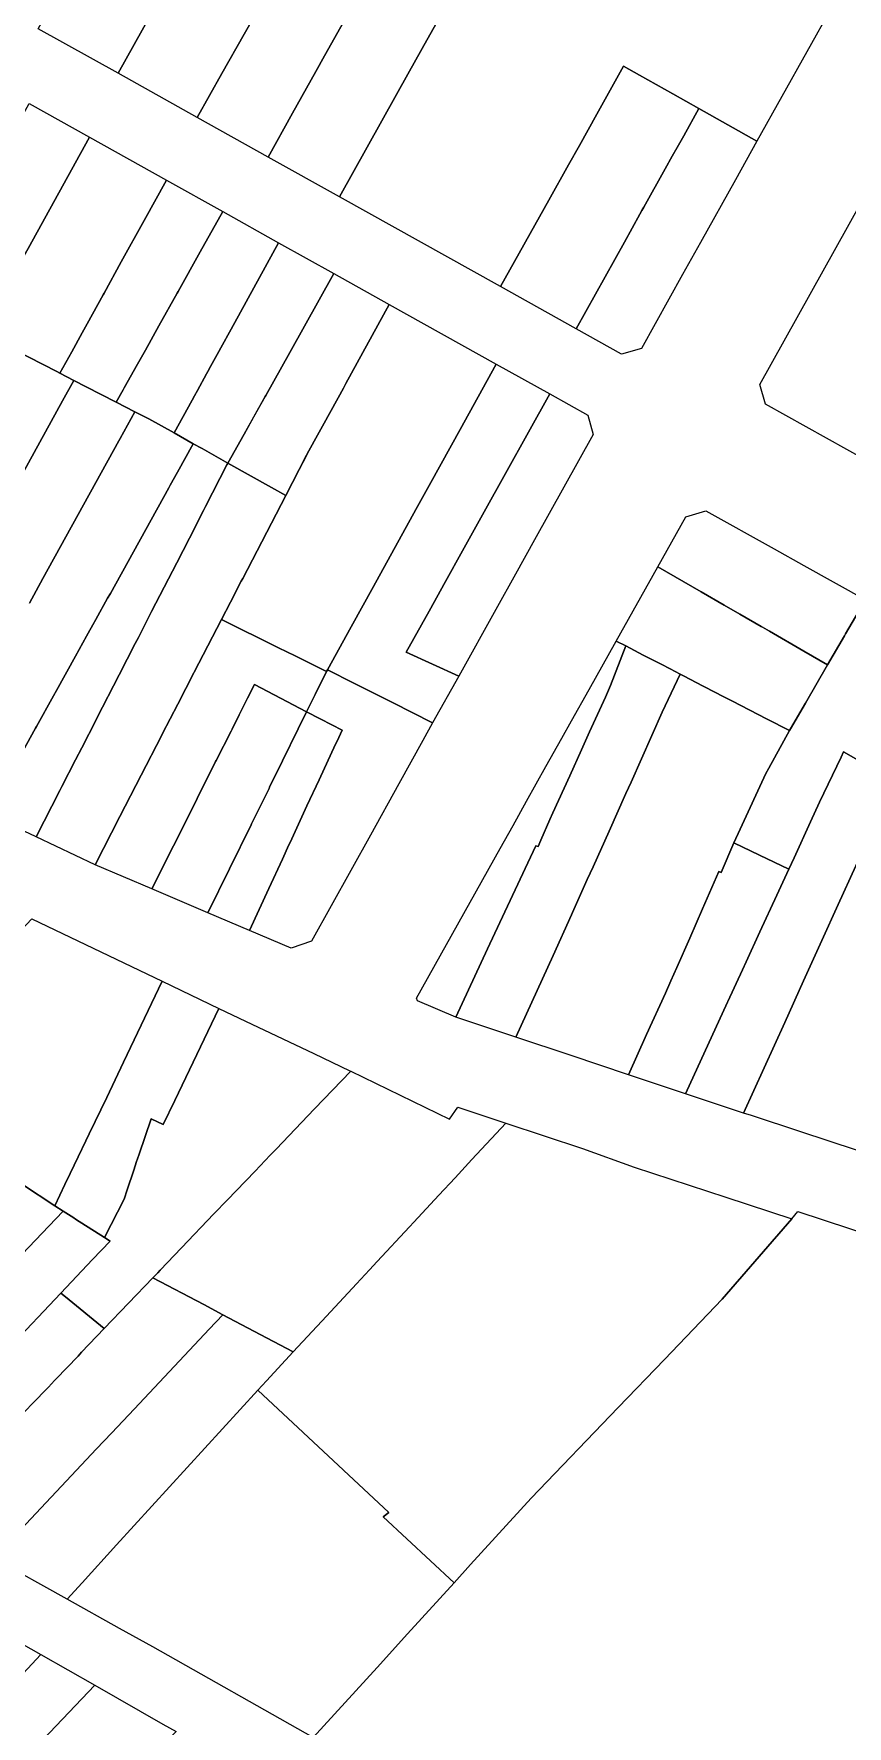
# Model space of a CAD drawing. Header units: metres. Extents: x 3 to 1005126, y 39 to 4383651.
# Drawn here: x 491120.8 to 491200.4, y 4371029.9 to 4371195.5 of the extents above; entities that cross this region are included whole.
import ezdxf

# ---------------------------------------------------------------- set-up
doc = ezdxf.new("R2010")
doc.units = ezdxf.units.M
doc.header["$MEASUREMENT"] = 0
doc.layers.add('TM_Llucmajor', color=7, linetype='Continuous')

msp = doc.modelspace()

# ---------------------------------------------------------------- linework, layer by layer
at = {"layer": 'TM_Llucmajor', "linetype": 'Continuous', "flags": 128}
for points in [[(491129.06, 4371191.6), (491121.25, 4371195.96), (491125.87, 4371204.26), (491127.78, 4371207.7), (491133.22, 4371217.48), (491141.08, 4371213.14), (491139.44, 4371210.2), (491136.74, 4371205.36), (491135.45, 4371203.06), (491133.69, 4371199.9), (491133.62, 4371199.78), (491129.06, 4371191.6)], [(491136.79, 4371187.29), (491129.06, 4371191.6), (491133.62, 4371199.78), (491133.69, 4371199.9), (491135.45, 4371203.06), (491136.74, 4371205.36), (491139.44, 4371210.2), (491141.08, 4371213.14), (491141.53, 4371212.89), (491148.95, 4371208.79), (491148, 4371207.11), (491147.28, 4371205.83), (491144.54, 4371201), (491143.25, 4371198.71), (491142.43, 4371197.26), (491141.4, 4371195.44), (491139.21, 4371191.58), (491136.79, 4371187.29)], [(491166.48, 4371170.73), (491150.72, 4371179.52), (491157.57, 4371191.8), (491159.27, 4371194.85), (491160.98, 4371197.91), (491162.77, 4371201.12), (491168.31, 4371197.99), (491172.77, 4371206.11), (491173.98, 4371208.3), (491175.46, 4371210.99), (491177.88, 4371209.65), (491187.29, 4371204.46), (491190.66, 4371202.61), (491198.87, 4371198.08), (491191.56, 4371184.96), (491185.88, 4371188.15), (491183.34, 4371189.58), (491180.06, 4371191.42), (491178.51, 4371192.29), (491175.9, 4371187.61), (491174.19, 4371184.54), (491173.12, 4371182.63), (491171.21, 4371179.2), (491166.48, 4371170.73)], [(491143.74, 4371183.41), (491136.79, 4371187.29), (491139.21, 4371191.58), (491141.4, 4371195.44), (491142.43, 4371197.26), (491143.25, 4371198.71), (491144.54, 4371201), (491147.28, 4371205.83), (491148, 4371207.11), (491148.95, 4371208.79), (491149.65, 4371208.4), (491150.75, 4371207.79), (491152.43, 4371206.86), (491155.78, 4371205), (491154.62, 4371202.92), (491153.42, 4371200.77), (491152.94, 4371199.9), (491152.32, 4371198.79), (491149.26, 4371193.3), (491148.41, 4371191.78), (491146.14, 4371187.71), (491143.74, 4371183.41)], [(491150.72, 4371179.52), (491143.74, 4371183.41), (491146.14, 4371187.71), (491148.41, 4371191.78), (491149.26, 4371193.3), (491152.32, 4371198.79), (491152.94, 4371199.9), (491153.42, 4371200.77), (491154.62, 4371202.92), (491155.78, 4371205), (491158.48, 4371203.5), (491162.77, 4371201.12), (491160.98, 4371197.91), (491159.27, 4371194.85), (491157.57, 4371191.8), (491150.72, 4371179.52)], [(491173.86, 4371166.61), (491166.48, 4371170.73), (491171.21, 4371179.2), (491173.12, 4371182.63), (491174.19, 4371184.54), (491175.9, 4371187.61), (491178.51, 4371192.29), (491180.06, 4371191.42), (491183.34, 4371189.58), (491185.88, 4371188.15), (491184.39, 4371185.49), (491183.76, 4371184.35), (491183.27, 4371183.49), (491182.59, 4371182.26), (491180.5, 4371178.51), (491180.31, 4371178.18), (491180.1, 4371177.81), (491178.59, 4371175.09), (491173.86, 4371166.61)], [(491113.33, 4371167.47), (491109.76, 4371169.43), (491110.14, 4371170.12), (491111.37, 4371172.34), (491114.35, 4371177.74), (491115.88, 4371180.5), (491120.37, 4371188.64), (491126.28, 4371185.35), (491120.26, 4371174.47), (491120.13, 4371174.24), (491118.58, 4371171.44), (491118.48, 4371171.25), (491117.01, 4371168.6), (491115.68, 4371166.2), (491115.23, 4371166.43), (491114.21, 4371166.99), (491113.33, 4371167.47)], [(491184.28, 4371171.91), (491180.25, 4371164.69), (491178.32, 4371164.12), (491173.86, 4371166.61), (491178.59, 4371175.09), (491180.1, 4371177.81), (491180.31, 4371178.18), (491180.5, 4371178.51), (491182.59, 4371182.26), (491183.27, 4371183.49), (491183.76, 4371184.35), (491184.39, 4371185.49), (491185.88, 4371188.15), (491191.56, 4371184.96), (491189.45, 4371181.18), (491186.03, 4371175.04), (491184.28, 4371171.91)], [(491118.27, 4371164.87), (491115.68, 4371166.2), (491117.01, 4371168.6), (491118.48, 4371171.25), (491118.58, 4371171.44), (491120.13, 4371174.24), (491120.26, 4371174.47), (491126.28, 4371185.35), (491133.79, 4371181.16), (491131.61, 4371177.21), (491129.37, 4371173.14), (491127.69, 4371170.08), (491127.61, 4371169.93), (491126.04, 4371167.09), (491125.55, 4371166.2), (491124.54, 4371164.35), (491124.26, 4371163.84), (491123.38, 4371162.25), (491123.08, 4371162.41), (491118.94, 4371164.53), (491118.27, 4371164.87)], [(491124.75, 4371161.55), (491123.38, 4371162.25), (491124.26, 4371163.84), (491124.54, 4371164.35), (491125.55, 4371166.2), (491126.04, 4371167.09), (491127.61, 4371169.93), (491127.69, 4371170.08), (491129.37, 4371173.14), (491131.61, 4371177.21), (491133.79, 4371181.16), (491139.31, 4371178.08), (491137.11, 4371174.14), (491134.94, 4371170.25), (491134.84, 4371170.08), (491133.06, 4371166.89), (491131.74, 4371164.52), (491130.98, 4371163.15), (491129.67, 4371160.82), (491129.56, 4371160.62), (491128.89, 4371159.42), (491125.95, 4371160.93), (491124.75, 4371161.55)], [(491130.7, 4371158.49), (491128.89, 4371159.42), (491129.56, 4371160.62), (491129.67, 4371160.82), (491130.98, 4371163.15), (491131.74, 4371164.52), (491133.06, 4371166.89), (491134.84, 4371170.08), (491134.94, 4371170.25), (491137.11, 4371174.14), (491139.31, 4371178.08), (491144.77, 4371175.03), (491140.48, 4371167.22), (491138.76, 4371164.1), (491138.11, 4371162.91), (491137.85, 4371162.44), (491137.72, 4371162.2), (491136.82, 4371160.57), (491136.54, 4371160.06), (491136.31, 4371159.63), (491134.54, 4371156.41), (491132.06, 4371157.79), (491130.7, 4371158.49)], [(491136.42, 4371155.36), (491134.54, 4371156.41), (491136.31, 4371159.63), (491136.54, 4371160.06), (491136.82, 4371160.57), (491137.72, 4371162.2), (491137.85, 4371162.44), (491138.11, 4371162.91), (491138.76, 4371164.1), (491140.48, 4371167.22), (491144.77, 4371175.03), (491150.18, 4371172.01), (491145.86, 4371164.27), (491143.52, 4371160.09), (491143.46, 4371159.98), (491142.32, 4371157.95), (491141.4, 4371156.31), (491139.81, 4371153.46), (491137.28, 4371154.88), (491136.42, 4371155.36)], [(491144.06, 4371151.09), (491139.81, 4371153.46), (491141.4, 4371156.31), (491143.46, 4371159.98), (491143.52, 4371160.09), (491145.86, 4371164.27), (491150.18, 4371172.01), (491155.59, 4371168.99), (491151.35, 4371161.26), (491151.11, 4371160.81), (491149.21, 4371157.36), (491148.57, 4371156.19), (491147.73, 4371154.65), (491147.5, 4371154.23), (491147.49, 4371154.21), (491146.78, 4371152.84), (491145.47, 4371150.3), (491144.06, 4371151.09)], [(491146.38, 4371134.6), (491144.75, 4371135.4), (491139.17, 4371138.15), (491140.06, 4371139.86), (491141.12, 4371141.91), (491141.26, 4371142.17), (491145.47, 4371150.3), (491146.78, 4371152.84), (491147.5, 4371154.23), (491147.73, 4371154.65), (491148.57, 4371156.19), (491149.21, 4371157.36), (491151.11, 4371160.81), (491151.35, 4371161.26), (491155.59, 4371168.99), (491166.06, 4371163.15), (491162.52, 4371156.74), (491159.67, 4371151.58), (491158.19, 4371148.91), (491154.04, 4371141.4), (491151.85, 4371137.43), (491149.54, 4371133.24), (491149.45, 4371133.08), (491147.81, 4371133.89), (491146.38, 4371134.6)], [(491155.9, 4371130.03), (491152.11, 4371131.94), (491149.54, 4371133.24), (491151.85, 4371137.43), (491154.04, 4371141.4), (491158.19, 4371148.91), (491159.67, 4371151.58), (491162.52, 4371156.74), (491166.06, 4371163.15), (491171.29, 4371160.23), (491164.87, 4371148.69), (491162.75, 4371144.88), (491161.09, 4371141.88), (491159.48, 4371138.99), (491157.24, 4371134.97), (491162.38, 4371132.62), (491159.83, 4371128.04), (491155.9, 4371130.03)], [(491162.38, 4371132.62), (491157.24, 4371134.97), (491159.48, 4371138.99), (491161.09, 4371141.88), (491162.75, 4371144.88), (491164.87, 4371148.69), (491171.29, 4371160.23), (491175.01, 4371158.15), (491175.53, 4371156.27), (491169.79, 4371145.95), (491167.93, 4371142.61), (491166, 4371139.13), (491162.38, 4371132.62)], [(491121.04, 4371116.9), (491116.34, 4371119.13), (491121, 4371127.54), (491121.1, 4371127.71), (491122.75, 4371130.69), (491123.03, 4371131.2), (491124.9, 4371134.57), (491125.98, 4371136.53), (491126.15, 4371136.84), (491126.59, 4371137.63), (491126.89, 4371138.17), (491128.04, 4371140.24), (491128.31, 4371140.72), (491134.03, 4371151.05), (491134.16, 4371151.29), (491134.88, 4371152.59), (491136.42, 4371155.36), (491137.28, 4371154.88), (491139.81, 4371153.46), (491139.71, 4371153.28), (491137.62, 4371149.21), (491137.43, 4371148.83), (491136.04, 4371146.12), (491134.8, 4371143.71), (491132.35, 4371138.95), (491131.05, 4371136.4), (491130.75, 4371135.82), (491129.18, 4371132.76), (491127, 4371128.51), (491126.91, 4371128.34), (491125.51, 4371125.61), (491124.91, 4371124.44), (491123.56, 4371121.81), (491123.37, 4371121.44), (491121.04, 4371116.9)], [(491126.81, 4371114.17), (491121.04, 4371116.9), (491123.37, 4371121.44), (491123.56, 4371121.81), (491124.91, 4371124.44), (491125.51, 4371125.61), (491126.91, 4371128.34), (491127, 4371128.51), (491129.18, 4371132.76), (491130.75, 4371135.82), (491131.05, 4371136.4), (491132.35, 4371138.95), (491134.8, 4371143.71), (491136.04, 4371146.12), (491137.43, 4371148.83), (491137.62, 4371149.21), (491139.71, 4371153.28), (491139.81, 4371153.46), (491144.06, 4371151.09), (491145.47, 4371150.3), (491141.26, 4371142.17), (491141.12, 4371141.91), (491140.06, 4371139.86), (491139.17, 4371138.15), (491136.5, 4371133), (491136.47, 4371132.93), (491134.9, 4371129.89), (491133.42, 4371127.01), (491133.3, 4371126.78), (491131.32, 4371122.94), (491129.24, 4371118.89), (491126.81, 4371114.17)], [(491188.34, 4371139.57), (491186.09, 4371140.86), (491181.85, 4371143.3), (491184.6, 4371148.22), (491186.54, 4371148.79), (491193.23, 4371145.06), (491196.13, 4371143.45), (491202.16, 4371140.09), (491200.22, 4371136.75), (491200.11, 4371136.57), (491198.47, 4371133.74), (491196.15, 4371135.07), (491192.77, 4371137.02), (491192.11, 4371137.4), (491191.96, 4371137.48), (491189.87, 4371138.69), (491188.34, 4371139.57)], [(491178.72, 4371135.57), (491177.79, 4371136.05), (491181.85, 4371143.3), (491186.09, 4371140.86), (491188.34, 4371139.57), (491189.87, 4371138.69), (491191.96, 4371137.48), (491192.11, 4371137.4), (491192.77, 4371137.02), (491196.15, 4371135.07), (491198.47, 4371133.74), (491196.29, 4371129.98), (491194.84, 4371127.48), (491194.74, 4371127.29), (491192.49, 4371128.46), (491189.17, 4371130.17), (491188.32, 4371130.61), (491186.42, 4371131.59), (491186.24, 4371131.68), (491184.44, 4371132.61), (491184.06, 4371132.81), (491183.06, 4371133.33), (491182.19, 4371133.78), (491180.44, 4371134.68), (491178.72, 4371135.57)], [(491132.36, 4371111.81), (491126.81, 4371114.17), (491129.24, 4371118.89), (491131.32, 4371122.94), (491133.3, 4371126.78), (491133.42, 4371127.01), (491134.9, 4371129.89), (491136.47, 4371132.93), (491136.5, 4371133), (491139.17, 4371138.15), (491144.75, 4371135.4), (491146.38, 4371134.6), (491147.81, 4371133.89), (491149.45, 4371133.08), (491148.35, 4371130.83), (491147.51, 4371129.13), (491144.32, 4371130.8), (491142.4, 4371131.8), (491141.72, 4371130.45), (491140.91, 4371128.84), (491140.21, 4371127.44), (491140.12, 4371127.25), (491138.67, 4371124.37), (491138.61, 4371124.26), (491136.8, 4371120.65), (491136.59, 4371120.23), (491132.36, 4371111.81)], [(491162.1, 4371099.26), (491158.34, 4371100.85), (491158.24, 4371101.12), (491166.44, 4371115.77), (491167.7, 4371118.02), (491169.03, 4371120.39), (491170.92, 4371123.77), (491172.48, 4371126.56), (491173.42, 4371128.25), (491175.14, 4371131.32), (491177.79, 4371136.05), (491178.72, 4371135.57), (491177.24, 4371131.7), (491176.73, 4371130.57), (491175.19, 4371127.18), (491174.39, 4371125.41), (491173.24, 4371122.86), (491171.59, 4371119.24), (491171.3, 4371118.58), (491170.42, 4371116.57), (491170.14, 4371115.94), (491169.92, 4371116.02), (491169.13, 4371114.34), (491165.93, 4371107.47), (491165.21, 4371105.93), (491162.1, 4371099.26)], [(491167.97, 4371097.3), (491162.1, 4371099.26), (491165.21, 4371105.93), (491165.93, 4371107.47), (491169.13, 4371114.34), (491169.92, 4371116.02), (491170.14, 4371115.94), (491170.42, 4371116.57), (491171.3, 4371118.58), (491171.59, 4371119.24), (491173.24, 4371122.86), (491174.39, 4371125.41), (491175.19, 4371127.18), (491176.73, 4371130.57), (491177.24, 4371131.7), (491178.72, 4371135.57), (491180.44, 4371134.68), (491182.19, 4371133.78), (491183.06, 4371133.33), (491184.06, 4371132.81), (491182.29, 4371129.09), (491179.24, 4371122.26), (491178.73, 4371121.13), (491177.1, 4371117.46), (491175.54, 4371113.96), (491174.96, 4371112.71), (491173.52, 4371109.51), (491173.41, 4371109.28), (491171.61, 4371105.3), (491167.97, 4371097.3)], [(491153.74, 4371117.07), (491147.97, 4371106.69), (491145.98, 4371106), (491141.91, 4371107.73), (491143.81, 4371111.84), (491145.14, 4371114.71), (491145.78, 4371116.11), (491145.89, 4371116.34), (491147.54, 4371119.92), (491148.73, 4371122.48), (491150.32, 4371125.95), (491150.48, 4371126.27), (491150.97, 4371127.33), (491149.96, 4371127.86), (491148.83, 4371128.44), (491147.51, 4371129.13), (491148.35, 4371130.83), (491149.45, 4371133.08), (491149.54, 4371133.24), (491152.11, 4371131.94), (491155.9, 4371130.03), (491159.83, 4371128.04), (491158.88, 4371126.33), (491156.52, 4371122.07), (491153.74, 4371117.07)], [(491178.98, 4371093.62), (491173.39, 4371095.49), (491167.97, 4371097.3), (491171.61, 4371105.3), (491173.41, 4371109.28), (491173.52, 4371109.51), (491174.96, 4371112.71), (491175.54, 4371113.96), (491177.1, 4371117.46), (491178.73, 4371121.13), (491179.24, 4371122.26), (491182.29, 4371129.09), (491184.06, 4371132.81), (491184.44, 4371132.61), (491186.24, 4371131.68), (491186.42, 4371131.59), (491188.32, 4371130.61), (491189.17, 4371130.17), (491192.49, 4371128.46), (491194.74, 4371127.29), (491192.73, 4371123.63), (491192.43, 4371123.09), (491189.92, 4371117.64), (491189.31, 4371116.3), (491188.05, 4371113.41), (491187.84, 4371113.51), (491186.24, 4371109.86), (491184.98, 4371106.98), (491183.72, 4371104.11), (491183.14, 4371102.81), (491182.6, 4371101.62), (491180.76, 4371097.56), (491178.98, 4371093.62)], [(491137.85, 4371109.46), (491132.36, 4371111.81), (491136.59, 4371120.23), (491136.8, 4371120.65), (491138.61, 4371124.26), (491138.67, 4371124.37), (491140.12, 4371127.25), (491140.21, 4371127.44), (491140.91, 4371128.84), (491141.72, 4371130.45), (491142.4, 4371131.8), (491144.32, 4371130.8), (491147.51, 4371129.13), (491146.69, 4371127.46), (491145.15, 4371124.33), (491143.88, 4371121.75), (491143.83, 4371121.64), (491142.13, 4371118.18), (491142.07, 4371118.06), (491137.85, 4371109.46)], [(491141.91, 4371107.73), (491137.85, 4371109.46), (491142.07, 4371118.06), (491142.13, 4371118.18), (491143.83, 4371121.64), (491143.88, 4371121.75), (491145.15, 4371124.33), (491146.69, 4371127.46), (491147.51, 4371129.13), (491148.83, 4371128.44), (491149.96, 4371127.86), (491150.97, 4371127.33), (491150.48, 4371126.27), (491150.32, 4371125.95), (491148.73, 4371122.48), (491147.54, 4371119.92), (491145.89, 4371116.34), (491145.78, 4371116.11), (491145.14, 4371114.71), (491143.81, 4371111.84), (491141.91, 4371107.73)], [(491195.84, 4371088.03), (491191.02, 4371089.63), (491190.25, 4371089.88), (491194.27, 4371098.74), (491196.11, 4371102.8), (491197.26, 4371105.33), (491197.9, 4371106.75), (491199.51, 4371110.29), (491202.94, 4371117.85), (491203.51, 4371119.11), (491205.04, 4371122.49), (491209.31, 4371120.24), (491207.25, 4371111.34), (491201.3, 4371086.25), (491195.84, 4371088.03)], [(491184.56, 4371091.77), (491178.98, 4371093.62), (491180.76, 4371097.56), (491182.6, 4371101.62), (491183.14, 4371102.81), (491183.72, 4371104.11), (491184.98, 4371106.98), (491186.24, 4371109.86), (491187.84, 4371113.51), (491188.05, 4371113.41), (491189.31, 4371116.3), (491191.79, 4371115.11), (491194.67, 4371113.73), (491193.5, 4371111.2), (491191.85, 4371107.62), (491190.5, 4371104.68), (491190.14, 4371103.9), (491188.71, 4371100.8), (491188.68, 4371100.72), (491184.56, 4371091.77)], [(491110.06, 4371089.31), (491106.99, 4371091.2), (491105.1, 4371092.36), (491106.53, 4371093.88), (491111.62, 4371099.31), (491113.3, 4371101.1), (491120.62, 4371108.89), (491133.39, 4371102.77), (491129.6, 4371094.85), (491127.95, 4371091.4), (491126.25, 4371087.85), (491125.91, 4371087.15), (491125.16, 4371085.58), (491124.38, 4371083.96), (491123.86, 4371082.87), (491122.87, 4371080.79), (491119.73, 4371082.88), (491119.17, 4371083.26), (491117.7, 4371084.23), (491114.51, 4371086.36), (491110.06, 4371089.31)], [(491123.68, 4371080.28), (491122.87, 4371080.79), (491123.86, 4371082.87), (491124.38, 4371083.96), (491125.16, 4371085.58), (491125.91, 4371087.15), (491126.25, 4371087.85), (491127.95, 4371091.4), (491129.6, 4371094.85), (491133.39, 4371102.77), (491138.92, 4371100.12), (491134.61, 4371091.11), (491133.48, 4371088.74), (491132.31, 4371089.32), (491131.13, 4371085.86), (491130.98, 4371085.41), (491130.88, 4371085.13), (491130.61, 4371084.3), (491129.96, 4371082.36), (491129.65, 4371081.44), (491127.75, 4371077.69), (491124.89, 4371079.51), (491124.73, 4371079.61), (491123.68, 4371080.28)], [(491127.72, 4371068.8), (491123.92, 4371071.91), (491123.47, 4371072.27), (491126.57, 4371075.54), (491128.28, 4371077.35), (491127.75, 4371077.69), (491129.65, 4371081.44), (491129.96, 4371082.36), (491130.61, 4371084.3), (491130.88, 4371085.13), (491130.98, 4371085.41), (491131.13, 4371085.86), (491132.31, 4371089.32), (491133.48, 4371088.74), (491134.61, 4371091.11), (491138.92, 4371100.12), (491141.53, 4371098.88), (491148.21, 4371095.7), (491151.74, 4371094.02), (491151.82, 4371093.98), (491148.29, 4371090.29), (491144.52, 4371086.35), (491144.08, 4371085.88), (491143.95, 4371085.75), (491142.47, 4371084.2), (491141.55, 4371083.24), (491141.48, 4371083.17), (491139.76, 4371081.38), (491138.44, 4371080), (491135.27, 4371076.68), (491133.17, 4371074.49), (491132.94, 4371074.25), (491132.48, 4371073.77), (491127.72, 4371068.8)], [(491139.31, 4371070.15), (491137.46, 4371071.13), (491132.48, 4371073.77), (491132.94, 4371074.25), (491133.17, 4371074.49), (491135.27, 4371076.68), (491138.44, 4371080), (491139.76, 4371081.38), (491141.48, 4371083.17), (491141.55, 4371083.24), (491142.47, 4371084.2), (491143.95, 4371085.75), (491144.08, 4371085.88), (491144.52, 4371086.35), (491148.29, 4371090.29), (491151.82, 4371093.98), (491161.48, 4371089.28), (491162.3, 4371090.44), (491166.99, 4371088.89), (491163.68, 4371085.33), (491162.03, 4371083.55), (491160.45, 4371081.85), (491157.99, 4371079.2), (491157.58, 4371078.76), (491154.4, 4371075.34), (491153.65, 4371074.53), (491152.38, 4371073.16), (491149.45, 4371070.01), (491146.19, 4371066.5), (491142.35, 4371068.54), (491139.31, 4371070.15)], [(491155.01, 4371050.37), (491155.54, 4371050.81), (491142.72, 4371062.76), (491143.58, 4371063.69), (491146.19, 4371066.5), (491149.45, 4371070.01), (491152.38, 4371073.16), (491153.65, 4371074.53), (491154.4, 4371075.34), (491157.58, 4371078.76), (491157.99, 4371079.2), (491160.45, 4371081.85), (491162.03, 4371083.55), (491163.68, 4371085.33), (491166.99, 4371088.89), (491174.5, 4371086.41), (491179.55, 4371084.57), (491188.5, 4371081.65), (491194.98, 4371079.54), (491188.15, 4371071.67), (491182.5, 4371065.78), (491177.99, 4371061.08), (491169.48, 4371052.21), (491163.55, 4371045.7), (491161.94, 4371043.93), (491155.01, 4371050.37)], [(491116.9, 4371046.29), (491109.91, 4371050.17), (491112.82, 4371053.22), (491116.61, 4371057.18), (491116.68, 4371057.25), (491117.93, 4371058.56), (491118.75, 4371059.42), (491118.95, 4371059.62), (491120.63, 4371061.38), (491122.25, 4371063.07), (491122.86, 4371063.72), (491122.98, 4371063.84), (491125.15, 4371066.1), (491125.5, 4371066.47), (491127.72, 4371068.8), (491132.48, 4371073.77), (491137.46, 4371071.13), (491139.31, 4371070.15), (491137.97, 4371068.72), (491130.67, 4371060.95), (491128.41, 4371058.55), (491126.97, 4371057.02), (491118.1, 4371047.57), (491116.9, 4371046.29)], [(491124.07, 4371042.31), (491116.9, 4371046.29), (491118.1, 4371047.57), (491126.97, 4371057.02), (491128.41, 4371058.55), (491130.67, 4371060.95), (491137.97, 4371068.72), (491139.31, 4371070.15), (491142.35, 4371068.54), (491146.19, 4371066.5), (491143.58, 4371063.69), (491142.72, 4371062.76), (491128.91, 4371047.62), (491125.54, 4371043.92), (491124.07, 4371042.31)], [(491129.22, 4371039.45), (491124.07, 4371042.31), (491125.54, 4371043.92), (491128.91, 4371047.62), (491142.72, 4371062.76), (491155.54, 4371050.81), (491155.01, 4371050.37), (491161.94, 4371043.93), (491157.38, 4371038.92), (491154.4, 4371035.64), (491148.15, 4371028.77), (491132.48, 4371037.64), (491129.22, 4371039.45)], [(491099.74, 4371013.59), (491101.86, 4371015.86), (491102.63, 4371016.68), (491102.74, 4371016.8), (491103.53, 4371017.65), (491104.18, 4371018.35), (491104.74, 4371018.94), (491106.77, 4371021.12), (491107.28, 4371021.67), (491109.77, 4371024.32), (491109.82, 4371024.38), (491111.71, 4371026.4), (491112.81, 4371027.58), (491114.96, 4371029.88), (491121.51, 4371036.89), (491126.78, 4371033.9), (491119.21, 4371025.91), (491113.99, 4371020.42), (491110.92, 4371017.18), (491104.69, 4371010.62), (491101.95, 4371012.27), (491101.63, 4371012.46), (491099.74, 4371013.59)], [(491104.69, 4371010.62), (491110.92, 4371017.18), (491113.99, 4371020.42), (491119.21, 4371025.91), (491126.78, 4371033.9), (491133.43, 4371030.1), (491134.75, 4371029.37), (491133.29, 4371027.83), (491127.7, 4371021.97), (491122.18, 4371016.17), (491118, 4371011.78), (491113.71, 4371007.27), (491112.46, 4371005.96), (491110.33, 4371007.24), (491108.01, 4371008.63), (491104.69, 4371010.62)]]:
    msp.add_lwpolyline(points, close=True, dxfattribs=at)
for points in [[(491208.29, 4371150.36), (491192.38, 4371159.22), (491191.84, 4371161.17), (491198.03, 4371172.28), (491198.03, 4371172.28), (491207.88, 4371189.95)], [(491118.94, 4371164.53), (491123.08, 4371162.41), (491123.38, 4371162.25), (491124.75, 4371161.55), (491123.64, 4371159.54), (491115.85, 4371145.39)], [(491115.85, 4371145.39), (491123.64, 4371159.54), (491124.75, 4371161.55), (491125.95, 4371160.93), (491128.89, 4371159.42), (491130.7, 4371158.49), (491129.26, 4371155.88), (491129.13, 4371155.65), (491121.72, 4371142.16), (491120.41, 4371139.76)], [(491120.41, 4371139.76), (491121.72, 4371142.16), (491129.13, 4371155.65), (491129.26, 4371155.88), (491130.7, 4371158.49), (491132.06, 4371157.79), (491134.54, 4371156.41), (491136.42, 4371155.36), (491134.88, 4371152.59), (491134.16, 4371151.29), (491134.03, 4371151.05), (491128.31, 4371140.72), (491128.04, 4371140.24), (491126.89, 4371138.17), (491126.59, 4371137.63), (491126.15, 4371136.84), (491125.98, 4371136.53), (491124.9, 4371134.57), (491123.03, 4371131.2), (491122.75, 4371130.69), (491121.1, 4371127.71), (491121, 4371127.54), (491116.34, 4371119.13)], [(491202.43, 4371123.86), (491200.03, 4371125.21), (491199.78, 4371124.69), (491197.68, 4371120.29), (491196.8, 4371118.38), (491195.18, 4371114.86), (491194.67, 4371113.73), (491191.79, 4371115.11), (491191.79, 4371115.11), (491189.31, 4371116.3), (491189.92, 4371117.64), (491192.43, 4371123.09), (491192.73, 4371123.63), (491194.74, 4371127.29), (491194.84, 4371127.48), (491196.29, 4371129.98), (491198.47, 4371133.74), (491200.11, 4371136.57), (491200.22, 4371136.75), (491202.16, 4371140.09)], [(491202.94, 4371117.85), (491199.51, 4371110.29), (491197.9, 4371106.75), (491197.26, 4371105.33), (491196.11, 4371102.8), (491194.27, 4371098.74), (491190.25, 4371089.88), (491190.25, 4371089.88), (491184.56, 4371091.77), (491188.68, 4371100.72), (491188.71, 4371100.8), (491190.14, 4371103.9), (491190.5, 4371104.68), (491191.85, 4371107.62), (491193.5, 4371111.2), (491194.67, 4371113.73), (491195.18, 4371114.86), (491196.8, 4371118.38), (491197.68, 4371120.29), (491199.78, 4371124.69), (491200.03, 4371125.21), (491202.43, 4371123.86)], [(491119.73, 4371082.88), (491122.87, 4371080.79), (491123.68, 4371080.28), (491122.28, 4371078.82), (491116.42, 4371072.67)], [(491116.42, 4371072.67), (491122.28, 4371078.82), (491123.68, 4371080.28), (491124.73, 4371079.61), (491124.89, 4371079.51), (491127.75, 4371077.69), (491128.28, 4371077.35), (491126.57, 4371075.54), (491123.47, 4371072.27), (491118.4, 4371066.9)], [(491200.4, 4371015.72), (491199.63, 4371014.43), (491195.47, 4371007.45), (491193.23, 4371003.7), (491193.23, 4371003.7), (491164.34, 4371020.36), (491164.5, 4371020.69), (491163.19, 4371021.29), (491153.64, 4371025.66), (491148.15, 4371028.77), (491154.4, 4371035.64), (491157.38, 4371038.92), (491161.94, 4371043.93), (491163.55, 4371045.7), (491169.48, 4371052.21), (491177.99, 4371061.08), (491182.5, 4371065.78), (491188.15, 4371071.67), (491194.98, 4371079.54), (491195.54, 4371080.23), (491216.05, 4371073.48)], [(491118.4, 4371066.9), (491123.47, 4371072.27), (491123.92, 4371071.91), (491127.72, 4371068.8), (491125.5, 4371066.47), (491125.15, 4371066.1), (491122.98, 4371063.84), (491122.86, 4371063.72), (491122.25, 4371063.07), (491120.63, 4371061.38)], [(491105.52, 4371028.34), (491107.01, 4371029.91), (491107.45, 4371030.38), (491116.37, 4371039.8), (491121.51, 4371036.89), (491114.96, 4371029.88)]]:
    msp.add_lwpolyline(points, dxfattribs=at)

doc.saveas('drawing.dxf')
